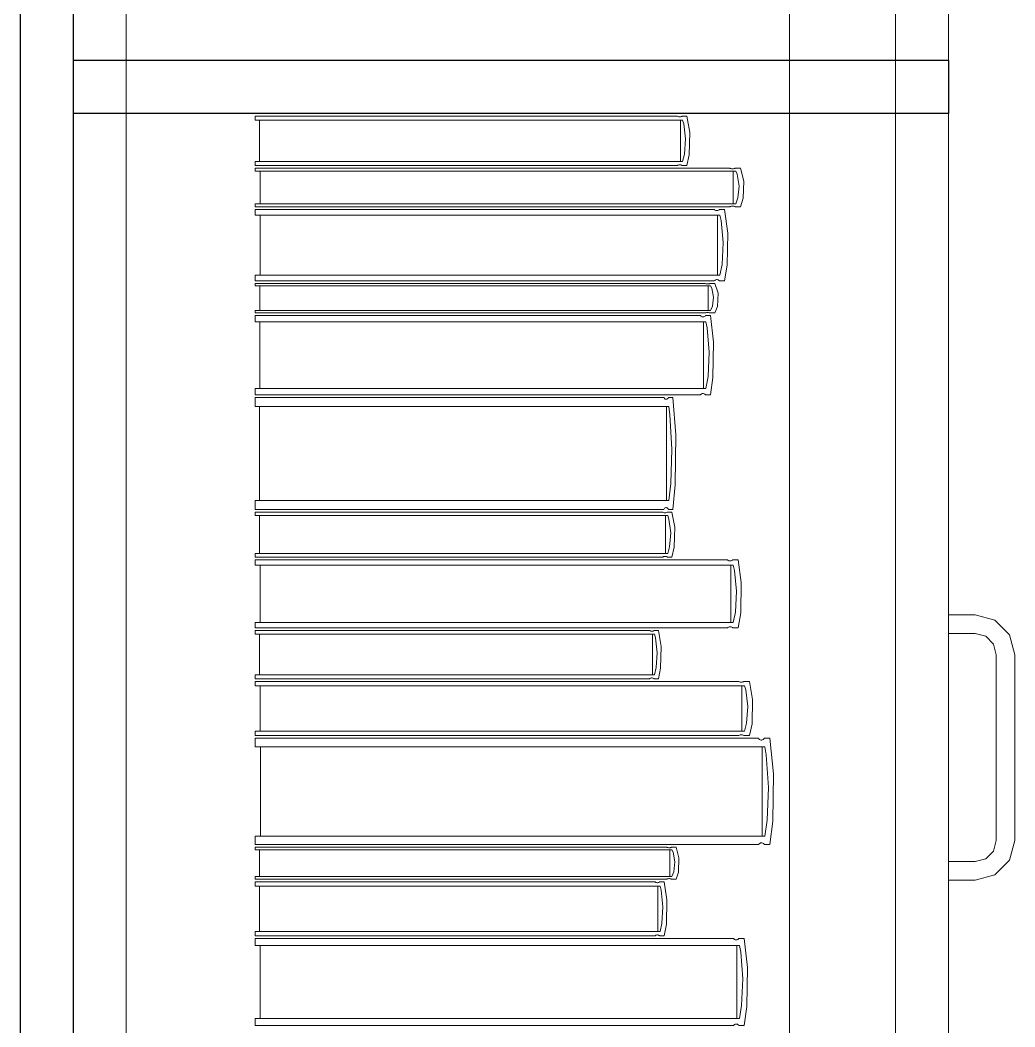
# Model space of a CAD drawing. Header units: inches. Extents: x -19 to 5698, y -728 to 92.
# Drawn here: x 110.5632 to 110.9382, y 11.0282 to 11.4076 of the extents above; entities that cross this region are included whole.
import ezdxf

# ---------------------------------------------------------------- set-up
doc = ezdxf.new("R2010")
doc.units = ezdxf.units.IN
doc.header["$MEASUREMENT"] = 0
doc.set_wipeout_variables(frame=1)
doc.linetypes.add('Wipeout_Contour', pattern=[1, 0, -1])
doc.layers.add('Interior - Mobiliario', color=7, linetype='Continuous')

msp = doc.modelspace()

# ---------------------------------------------------------------- linework, layer by layer
at = {"layer": 'Interior - Mobiliario', "color": 175, "linetype": 'Continuous', "lineweight": 13}
for p, q in [((110.58316, 12.11244), (110.58316, 10.65244)), ((110.89316, 10.65244), (110.89316, 12.11244)), ((110.65182, 11.36995), (110.81287, 11.36995)), ((110.65344, 11.36995), (110.65344, 11.35428)), ((110.81206, 11.35428), (110.81206, 11.36995)), ((110.81287, 11.36995), (110.81335, 11.36853)), ((110.81335, 11.36853), (110.81403, 11.36281)), ((110.81539, 11.35688), (110.81559, 11.36522)), ((110.81403, 11.36281), (110.81362, 11.35707)), ((110.81287, 11.35428), (110.65182, 11.35428)), ((110.65182, 11.35428), (110.65182, 11.35279)), ((110.81362, 11.35707), (110.81287, 11.35428)), ((110.8145, 11.35279), (110.81539, 11.35688)), ((110.65182, 11.35279), (110.81093, 11.35279)), ((110.83073, 11.35179), (110.65182, 11.35179)), ((110.65182, 11.35179), (110.65182, 11.35063)), ((110.65182, 11.35063), (110.83292, 11.35063)), ((110.65365, 11.35063), (110.65365, 11.33843)), ((110.81093, 11.35279), (110.81106, 11.35289)), ((110.81106, 11.35289), (110.81127, 11.353)), ((110.81127, 11.353), (110.8115, 11.35307)), ((110.8115, 11.35307), (110.81173, 11.3531)), ((110.81173, 11.3531), (110.81197, 11.3531)), ((110.81197, 11.3531), (110.81221, 11.35306)), ((110.81221, 11.35306), (110.81243, 11.35298)), ((110.81243, 11.35298), (110.81264, 11.35286)), ((110.81264, 11.35286), (110.81273, 11.35279)), ((110.81273, 11.35279), (110.8145, 11.35279)), ((110.83083, 11.35173), (110.83073, 11.35179)), ((110.83106, 11.35165), (110.83083, 11.35173)), ((110.83132, 11.35158), (110.83106, 11.35165)), ((110.83158, 11.35155), (110.83132, 11.35158)), ((110.83185, 11.35155), (110.83158, 11.35155)), ((110.83212, 11.35157), (110.83185, 11.35155)), ((110.832, 11.33843), (110.832, 11.35063)), ((110.83237, 11.35163), (110.83212, 11.35157)), ((110.83261, 11.35171), (110.83237, 11.35163)), ((110.83276, 11.35179), (110.83261, 11.35171)), ((110.83475, 11.35179), (110.83276, 11.35179)), ((110.83292, 11.35063), (110.83346, 11.34953)), ((110.83597, 11.34695), (110.83475, 11.35179)), ((110.83346, 11.34953), (110.83422, 11.34508)), ((110.83575, 11.34046), (110.83597, 11.34695)), ((110.83422, 11.34508), (110.83376, 11.34061)), ((110.83292, 11.33843), (110.65182, 11.33843)), ((110.65182, 11.33843), (110.65182, 11.33727)), ((110.83376, 11.34061), (110.83292, 11.33843)), ((110.83475, 11.33727), (110.83575, 11.34046)), ((110.65182, 11.33727), (110.83073, 11.33727)), ((110.82485, 11.33627), (110.65182, 11.33627)), ((110.65182, 11.33627), (110.65182, 11.33412)), ((110.82495, 11.33617), (110.82485, 11.33627)), ((110.82518, 11.336), (110.82495, 11.33617)), ((110.82542, 11.33589), (110.82518, 11.336)), ((110.82567, 11.33583), (110.82542, 11.33589)), ((110.82593, 11.33582), (110.82567, 11.33583)), ((110.82619, 11.33587), (110.82593, 11.33582)), ((110.82644, 11.33597), (110.82619, 11.33587)), ((110.82667, 11.33613), (110.82644, 11.33597)), ((110.82681, 11.33627), (110.82667, 11.33613)), ((110.82874, 11.33627), (110.82681, 11.33627)), ((110.82992, 11.32729), (110.82874, 11.33627)), ((110.83073, 11.33727), (110.83088, 11.33735)), ((110.83088, 11.33735), (110.83112, 11.33743)), ((110.83112, 11.33743), (110.83137, 11.33749)), ((110.83137, 11.33749), (110.83164, 11.33751)), ((110.83164, 11.33751), (110.83191, 11.33751)), ((110.83191, 11.33751), (110.83217, 11.33748)), ((110.83217, 11.33748), (110.83243, 11.33742)), ((110.83243, 11.33742), (110.83266, 11.33733)), ((110.83266, 11.33733), (110.83276, 11.33727)), ((110.83276, 11.33727), (110.83475, 11.33727)), ((110.65182, 11.33412), (110.82697, 11.33412)), ((110.82608, 11.33412), (110.65359, 11.33412)), ((110.65359, 11.33412), (110.65359, 11.3115)), ((110.82608, 11.3115), (110.82608, 11.33412)), ((110.82697, 11.33412), (110.82749, 11.33207)), ((110.82749, 11.33207), (110.82823, 11.32382)), ((110.8297, 11.31525), (110.82992, 11.32729)), ((110.82823, 11.32382), (110.82778, 11.31553)), ((110.82778, 11.31553), (110.82697, 11.3115)), ((110.82874, 11.30934), (110.8297, 11.31525)), ((110.82697, 11.3115), (110.65182, 11.3115)), ((110.65182, 11.3115), (110.65182, 11.30934)), ((110.65182, 11.30934), (110.82485, 11.30934)), ((110.82129, 11.30834), (110.65182, 11.30834)), ((110.65182, 11.30834), (110.65182, 11.30745)), ((110.65359, 11.3115), (110.82608, 11.3115)), ((110.82138, 11.3083), (110.82129, 11.30834)), ((110.8216, 11.30823), (110.82138, 11.3083)), ((110.82184, 11.30819), (110.8216, 11.30823)), ((110.82209, 11.30816), (110.82184, 11.30819)), ((110.82234, 11.30816), (110.82209, 11.30816)), ((110.8226, 11.30818), (110.82234, 11.30816)), ((110.82284, 11.30822), (110.8226, 11.30818)), ((110.82306, 11.30828), (110.82284, 11.30822)), ((110.8232, 11.30834), (110.82306, 11.30828)), ((110.82509, 11.30834), (110.8232, 11.30834)), ((110.82485, 11.30934), (110.825, 11.30949)), ((110.825, 11.30949), (110.82523, 11.30964)), ((110.82625, 11.30464), (110.82509, 11.30834)), ((110.82523, 11.30964), (110.82547, 11.30974)), ((110.82547, 11.30974), (110.82573, 11.30979)), ((110.82573, 11.30979), (110.82599, 11.30979)), ((110.82599, 11.30979), (110.82625, 11.30973)), ((110.82625, 11.30973), (110.82649, 11.30961)), ((110.82649, 11.30961), (110.82672, 11.30945)), ((110.82672, 11.30945), (110.82681, 11.30934)), ((110.82681, 11.30934), (110.82874, 11.30934)), ((110.65182, 11.30745), (110.82336, 11.30745)), ((110.65355, 11.30745), (110.65355, 11.29812)), ((110.82249, 11.29812), (110.82249, 11.30745)), ((110.82336, 11.30745), (110.82387, 11.30661)), ((110.82387, 11.30661), (110.82459, 11.3032)), ((110.82604, 11.29967), (110.82625, 11.30464)), ((110.82459, 11.3032), (110.82415, 11.29978)), ((110.82336, 11.29812), (110.65182, 11.29812)), ((110.65182, 11.29812), (110.65182, 11.29723)), ((110.65182, 11.29723), (110.82129, 11.29723)), ((110.82129, 11.29723), (110.82143, 11.29729)), ((110.82143, 11.29729), (110.82165, 11.29735)), ((110.82165, 11.29735), (110.82189, 11.29739)), ((110.82189, 11.29739), (110.82215, 11.29741)), ((110.82215, 11.29741), (110.8224, 11.29741)), ((110.8224, 11.29741), (110.82265, 11.29739)), ((110.82265, 11.29739), (110.82289, 11.29734)), ((110.82289, 11.29734), (110.82311, 11.29727)), ((110.82311, 11.29727), (110.8232, 11.29723)), ((110.8232, 11.29723), (110.82509, 11.29723)), ((110.82415, 11.29978), (110.82336, 11.29812)), ((110.82509, 11.29723), (110.82604, 11.29967)), ((110.81965, 11.29623), (110.65182, 11.29623)), ((110.65182, 11.29623), (110.65182, 11.29384)), ((110.65182, 11.29384), (110.8217, 11.29384)), ((110.65353, 11.29384), (110.65353, 11.26878)), ((110.81974, 11.29611), (110.81965, 11.29623)), ((110.81996, 11.29593), (110.81974, 11.29611)), ((110.8202, 11.29581), (110.81996, 11.29593)), ((110.82044, 11.29574), (110.8202, 11.29581)), ((110.8207, 11.29573), (110.82044, 11.29574)), ((110.82095, 11.29578), (110.8207, 11.29573)), ((110.82084, 11.26878), (110.82084, 11.29384)), ((110.82119, 11.2959), (110.82095, 11.29578)), ((110.82141, 11.29607), (110.82119, 11.2959)), ((110.82155, 11.29623), (110.82141, 11.29607)), ((110.82341, 11.29623), (110.82155, 11.29623)), ((110.8217, 11.29384), (110.82221, 11.29158)), ((110.82457, 11.28628), (110.82341, 11.29623)), ((110.82221, 11.29158), (110.82292, 11.28243)), ((110.82435, 11.27294), (110.82457, 11.28628)), ((110.82292, 11.28243), (110.82249, 11.27325)), ((110.82249, 11.27325), (110.8217, 11.26878)), ((110.82341, 11.26639), (110.82435, 11.27294)), ((110.8217, 11.26878), (110.65182, 11.26878)), ((110.65182, 11.26878), (110.65182, 11.26639)), ((110.65182, 11.26639), (110.81965, 11.26639)), ((110.81965, 11.26639), (110.81979, 11.26655)), ((110.81979, 11.26655), (110.82001, 11.26672)), ((110.82001, 11.26672), (110.82025, 11.26684)), ((110.82025, 11.26684), (110.8205, 11.26689)), ((110.8205, 11.26689), (110.82075, 11.26689)), ((110.82075, 11.26689), (110.821, 11.26682)), ((110.821, 11.26682), (110.82124, 11.26669)), ((110.82124, 11.26669), (110.82145, 11.26651)), ((110.82145, 11.26651), (110.82155, 11.26639)), ((110.82155, 11.26639), (110.82341, 11.26639)), ((110.8058, 11.26539), (110.65182, 11.26539)), ((110.65182, 11.26539), (110.65182, 11.26202)), ((110.80589, 11.26523), (110.8058, 11.26539)), ((110.80609, 11.26497), (110.80589, 11.26523)), ((110.8063, 11.2648), (110.80609, 11.26497)), ((110.80653, 11.2647), (110.8063, 11.2648)), ((110.80676, 11.26469), (110.80653, 11.2647)), ((110.80699, 11.26477), (110.80676, 11.26469)), ((110.80721, 11.26493), (110.80699, 11.26477)), ((110.80741, 11.26517), (110.80721, 11.26493)), ((110.80754, 11.26539), (110.80741, 11.26517)), ((110.80926, 11.26539), (110.80754, 11.26539)), ((110.81031, 11.25132), (110.80926, 11.26539)), ((110.65182, 11.26202), (110.80768, 11.26202)), ((110.65339, 11.26202), (110.65339, 11.22658)), ((110.80689, 11.22658), (110.80689, 11.26202)), ((110.80768, 11.26202), (110.80815, 11.25882)), ((110.80815, 11.25882), (110.80881, 11.24588)), ((110.81012, 11.23245), (110.81031, 11.25132)), ((110.80881, 11.24588), (110.80841, 11.2329)), ((110.80841, 11.2329), (110.80768, 11.22658)), ((110.80926, 11.2232), (110.81012, 11.23245)), ((110.80768, 11.22658), (110.65182, 11.22658)), ((110.65182, 11.22658), (110.65182, 11.2232)), ((110.65182, 11.2232), (110.8058, 11.2232)), ((110.80542, 11.2222), (110.65182, 11.2222)), ((110.65182, 11.2222), (110.65182, 11.22084)), ((110.65182, 11.22084), (110.8073, 11.22084)), ((110.65339, 11.22084), (110.65339, 11.20658)), ((110.80551, 11.22213), (110.80542, 11.2222)), ((110.80571, 11.22203), (110.80551, 11.22213)), ((110.80592, 11.22196), (110.80571, 11.22203)), ((110.8058, 11.2232), (110.80593, 11.22343)), ((110.80615, 11.22192), (110.80592, 11.22196)), ((110.80593, 11.22343), (110.80613, 11.22367)), ((110.80613, 11.22367), (110.80635, 11.22383)), ((110.80638, 11.22192), (110.80615, 11.22192)), ((110.80635, 11.22383), (110.80658, 11.22391)), ((110.80661, 11.22195), (110.80638, 11.22192)), ((110.80651, 11.20658), (110.80651, 11.22084)), ((110.80658, 11.22391), (110.80681, 11.2239)), ((110.80683, 11.22201), (110.80661, 11.22195)), ((110.80681, 11.2239), (110.80704, 11.2238)), ((110.80703, 11.22211), (110.80683, 11.22201)), ((110.80716, 11.2222), (110.80703, 11.22211)), ((110.80704, 11.2238), (110.80726, 11.22362)), ((110.80887, 11.2222), (110.80716, 11.2222)), ((110.80726, 11.22362), (110.80746, 11.22336)), ((110.8073, 11.22084), (110.80776, 11.21955)), ((110.80746, 11.22336), (110.80754, 11.2232)), ((110.80754, 11.2232), (110.80926, 11.2232)), ((110.80992, 11.21654), (110.80887, 11.2222)), ((110.80776, 11.21955), (110.80842, 11.21435)), ((110.80842, 11.21435), (110.80802, 11.20912)), ((110.80973, 11.20894), (110.80992, 11.21654)), ((110.8073, 11.20658), (110.65182, 11.20658)), ((110.65182, 11.20658), (110.65182, 11.20522)), ((110.80575, 11.20541), (110.80597, 11.20547)), ((110.80597, 11.20547), (110.8062, 11.2055)), ((110.8062, 11.2055), (110.80643, 11.2055)), ((110.80643, 11.2055), (110.80666, 11.20546)), ((110.80666, 11.20546), (110.80688, 11.20539)), ((110.80802, 11.20912), (110.8073, 11.20658)), ((110.80887, 11.20522), (110.80973, 11.20894)), ((110.65182, 11.20522), (110.80542, 11.20522)), ((110.82981, 11.20422), (110.65182, 11.20422)), ((110.65182, 11.20422), (110.65182, 11.20217)), ((110.65182, 11.20217), (110.83198, 11.20217)), ((110.65364, 11.20217), (110.65364, 11.18062)), ((110.80542, 11.20522), (110.80555, 11.20531)), ((110.80555, 11.20531), (110.80575, 11.20541)), ((110.80688, 11.20539), (110.80708, 11.20529)), ((110.80708, 11.20529), (110.80716, 11.20522)), ((110.80716, 11.20522), (110.80887, 11.20522)), ((110.82991, 11.20412), (110.82981, 11.20422)), ((110.83014, 11.20396), (110.82991, 11.20412)), ((110.83039, 11.20386), (110.83014, 11.20396)), ((110.83065, 11.2038), (110.83039, 11.20386)), ((110.83092, 11.20379), (110.83065, 11.2038)), ((110.83119, 11.20384), (110.83092, 11.20379)), ((110.83107, 11.18062), (110.83107, 11.20217)), ((110.83144, 11.20394), (110.83119, 11.20384)), ((110.83168, 11.20408), (110.83144, 11.20394)), ((110.83183, 11.20422), (110.83168, 11.20408)), ((110.8338, 11.20422), (110.83183, 11.20422)), ((110.83198, 11.20217), (110.83252, 11.20022)), ((110.83503, 11.19566), (110.8338, 11.20422)), ((110.83252, 11.20022), (110.83328, 11.19236)), ((110.8348, 11.18419), (110.83503, 11.19566)), ((110.83328, 11.19236), (110.83282, 11.18446)), ((110.83282, 11.18446), (110.83198, 11.18062)), ((110.8338, 11.17857), (110.8348, 11.18419)), ((110.92316, 11.18344), (110.91316, 11.18344)), ((110.91316, 11.18344), (110.91316, 11.17644)), ((110.93066, 11.18143), (110.92316, 11.18344)), ((110.83198, 11.18062), (110.65182, 11.18062)), ((110.65182, 11.18062), (110.65182, 11.17857)), ((110.83019, 11.17885), (110.83045, 11.17895)), ((110.83045, 11.17895), (110.83071, 11.17899)), ((110.83071, 11.17899), (110.83098, 11.17899)), ((110.83098, 11.17899), (110.83124, 11.17893)), ((110.83124, 11.17893), (110.83149, 11.17882)), ((110.93615, 11.17594), (110.93066, 11.18143)), ((110.65182, 11.17857), (110.82981, 11.17857)), ((110.80043, 11.17757), (110.65182, 11.17757)), ((110.65182, 11.17757), (110.65182, 11.17611)), ((110.65182, 11.17611), (110.80225, 11.17611)), ((110.65334, 11.17611), (110.65334, 11.16083)), ((110.80052, 11.1775), (110.80043, 11.17757)), ((110.80071, 11.17738), (110.80052, 11.1775)), ((110.80092, 11.17731), (110.80071, 11.17738)), ((110.80114, 11.17727), (110.80092, 11.17731)), ((110.80136, 11.17726), (110.80114, 11.17727)), ((110.80158, 11.1773), (110.80136, 11.17726)), ((110.80149, 11.16083), (110.80149, 11.17611)), ((110.8018, 11.17736), (110.80158, 11.1773)), ((110.80199, 11.17747), (110.8018, 11.17736)), ((110.80212, 11.17757), (110.80199, 11.17747)), ((110.80377, 11.17757), (110.80212, 11.17757)), ((110.80225, 11.17611), (110.8027, 11.17473)), ((110.80479, 11.1715), (110.80377, 11.17757)), ((110.82981, 11.17857), (110.82996, 11.1787)), ((110.82996, 11.1787), (110.83019, 11.17885)), ((110.83149, 11.17882), (110.83172, 11.17867)), ((110.83172, 11.17867), (110.83183, 11.17857)), ((110.83183, 11.17857), (110.8338, 11.17857)), ((110.91316, 11.17644), (110.92316, 11.17644)), ((110.92316, 11.17644), (110.92716, 11.17537)), ((110.92716, 11.17537), (110.93009, 11.17244)), ((110.93816, 11.16844), (110.93615, 11.17594)), ((110.8027, 11.17473), (110.80333, 11.16915)), ((110.8046, 11.16336), (110.80479, 11.1715)), ((110.93009, 11.17244), (110.93116, 11.16844)), ((110.80333, 11.16915), (110.80295, 11.16355)), ((110.93116, 11.16844), (110.93116, 11.09844)), ((110.93816, 11.09844), (110.93816, 11.16844)), ((110.80225, 11.16083), (110.65182, 11.16083)), ((110.65182, 11.16083), (110.65182, 11.15937)), ((110.80295, 11.16355), (110.80225, 11.16083)), ((110.80377, 11.15937), (110.8046, 11.16336)), ((110.65182, 11.15937), (110.80043, 11.15937)), ((110.83397, 11.15837), (110.65182, 11.15837)), ((110.65182, 11.15837), (110.65182, 11.15674)), ((110.65182, 11.15674), (110.83619, 11.15674)), ((110.65368, 11.15674), (110.65368, 11.13956)), ((110.80043, 11.15937), (110.80056, 11.15947)), ((110.80056, 11.15947), (110.80076, 11.15957)), ((110.80076, 11.15957), (110.80097, 11.15964)), ((110.80097, 11.15964), (110.80119, 11.15968)), ((110.80119, 11.15968), (110.80141, 11.15967)), ((110.80141, 11.15967), (110.80163, 11.15963)), ((110.80163, 11.15963), (110.80184, 11.15955)), ((110.80184, 11.15955), (110.80203, 11.15944)), ((110.80203, 11.15944), (110.80212, 11.15937)), ((110.80212, 11.15937), (110.80377, 11.15937)), ((110.83407, 11.15829), (110.83397, 11.15837)), ((110.83431, 11.15817), (110.83407, 11.15829)), ((110.83456, 11.15808), (110.83431, 11.15817)), ((110.83483, 11.15804), (110.83456, 11.15808)), ((110.83511, 11.15803), (110.83483, 11.15804)), ((110.83538, 11.15807), (110.83511, 11.15803)), ((110.83526, 11.13956), (110.83526, 11.15674)), ((110.83564, 11.15815), (110.83538, 11.15807)), ((110.83588, 11.15826), (110.83564, 11.15815)), ((110.83603, 11.15837), (110.83588, 11.15826)), ((110.83806, 11.15837), (110.83603, 11.15837)), ((110.83619, 11.15674), (110.83675, 11.15519)), ((110.83931, 11.15155), (110.83806, 11.15837)), ((110.83675, 11.15519), (110.83752, 11.14892)), ((110.83752, 11.14892), (110.83705, 11.14262)), ((110.83908, 11.14241), (110.83931, 11.15155)), ((110.83705, 11.14262), (110.83619, 11.13956)), ((110.83806, 11.13792), (110.83908, 11.14241)), ((110.83619, 11.13956), (110.65182, 11.13956)), ((110.65182, 11.13956), (110.65182, 11.13792)), ((110.65182, 11.13792), (110.83397, 11.13792)), ((110.83397, 11.13792), (110.83412, 11.13803)), ((110.83412, 11.13803), (110.83436, 11.13815)), ((110.83436, 11.13815), (110.83462, 11.13823)), ((110.83462, 11.13823), (110.83489, 11.13826)), ((110.83489, 11.13826), (110.83517, 11.13826)), ((110.83517, 11.13826), (110.83544, 11.13821)), ((110.83544, 11.13821), (110.83569, 11.13813)), ((110.83569, 11.13813), (110.83593, 11.138)), ((110.83593, 11.138), (110.83603, 11.13792)), ((110.83603, 11.13792), (110.83806, 11.13792)), ((110.84157, 11.13692), (110.65182, 11.13692)), ((110.65182, 11.13692), (110.65182, 11.13372)), ((110.65182, 11.13372), (110.84389, 11.13372)), ((110.65376, 11.13372), (110.65376, 11.10007)), ((110.84168, 11.13677), (110.84157, 11.13692)), ((110.84192, 11.13652), (110.84168, 11.13677)), ((110.84219, 11.13635), (110.84192, 11.13652)), ((110.84247, 11.13626), (110.84219, 11.13635)), ((110.84275, 11.13625), (110.84247, 11.13626)), ((110.84304, 11.13633), (110.84275, 11.13625)), ((110.84292, 11.10007), (110.84292, 11.13372)), ((110.84331, 11.13648), (110.84304, 11.13633)), ((110.84356, 11.13671), (110.84331, 11.13648)), ((110.84372, 11.13692), (110.84356, 11.13671)), ((110.84583, 11.13692), (110.84372, 11.13692)), ((110.84389, 11.13372), (110.84446, 11.13068)), ((110.84713, 11.12357), (110.84583, 11.13692)), ((110.84446, 11.13068), (110.84527, 11.1184)), ((110.84689, 11.10565), (110.84713, 11.12357)), ((110.84527, 11.1184), (110.84478, 11.10607)), ((110.84478, 11.10607), (110.84389, 11.10007)), ((110.84583, 11.09687), (110.84689, 11.10565)), ((110.84389, 11.10007), (110.65182, 11.10007)), ((110.65182, 11.10007), (110.65182, 11.09687)), ((110.65182, 11.09687), (110.84157, 11.09687)), ((110.80696, 11.09587), (110.65182, 11.09587)), ((110.65182, 11.09587), (110.65182, 11.09491)), ((110.80705, 11.09582), (110.80696, 11.09587)), ((110.80725, 11.09575), (110.80705, 11.09582)), ((110.80747, 11.0957), (110.80725, 11.09575)), ((110.8077, 11.09567), (110.80747, 11.0957)), ((110.80793, 11.09567), (110.8077, 11.09567)), ((110.80816, 11.09569), (110.80793, 11.09567)), ((110.80838, 11.09574), (110.80816, 11.09569)), ((110.80859, 11.0958), (110.80838, 11.09574)), ((110.80872, 11.09587), (110.80859, 11.0958)), ((110.81044, 11.09587), (110.80872, 11.09587)), ((110.81151, 11.09185), (110.81044, 11.09587)), ((110.84157, 11.09687), (110.84173, 11.09708)), ((110.84173, 11.09708), (110.84198, 11.09731)), ((110.84198, 11.09731), (110.84225, 11.09747)), ((110.84225, 11.09747), (110.84253, 11.09754)), ((110.84253, 11.09754), (110.84282, 11.09753)), ((110.84282, 11.09753), (110.8431, 11.09744)), ((110.8431, 11.09744), (110.84336, 11.09727)), ((110.84336, 11.09727), (110.84361, 11.09702)), ((110.84361, 11.09702), (110.84372, 11.09687)), ((110.84372, 11.09687), (110.84583, 11.09687)), ((110.93116, 11.09844), (110.93009, 11.09444)), ((110.93615, 11.09094), (110.93816, 11.09844)), ((110.65182, 11.09491), (110.80886, 11.09491)), ((110.6534, 11.09491), (110.6534, 11.08479)), ((110.80806, 11.08479), (110.80806, 11.09491)), ((110.80886, 11.09491), (110.80933, 11.09399)), ((110.80933, 11.09399), (110.80999, 11.0903)), ((110.81131, 11.08647), (110.81151, 11.09185)), ((110.93009, 11.09444), (110.92716, 11.09151)), ((110.80999, 11.0903), (110.80959, 11.0866)), ((110.91316, 11.09044), (110.91316, 11.08344)), ((110.92316, 11.09044), (110.91316, 11.09044)), ((110.92716, 11.09151), (110.92316, 11.09044)), ((110.93066, 11.08545), (110.93615, 11.09094)), ((110.80886, 11.08479), (110.65182, 11.08479)), ((110.65182, 11.08479), (110.65182, 11.08383)), ((110.8073, 11.08396), (110.80752, 11.08401)), ((110.80752, 11.08401), (110.80775, 11.08403)), ((110.80775, 11.08403), (110.80798, 11.08403)), ((110.80798, 11.08403), (110.80821, 11.084)), ((110.80959, 11.0866), (110.80886, 11.08479)), ((110.81044, 11.08383), (110.81131, 11.08647)), ((110.92316, 11.08344), (110.93066, 11.08545)), ((110.65182, 11.08383), (110.80696, 11.08383)), ((110.80255, 11.08283), (110.65182, 11.08283)), ((110.65182, 11.08283), (110.65182, 11.0812)), ((110.65182, 11.0812), (110.80439, 11.0812)), ((110.65336, 11.0812), (110.65336, 11.06408)), ((110.80263, 11.08275), (110.80255, 11.08283)), ((110.80283, 11.08263), (110.80263, 11.08275)), ((110.80304, 11.08254), (110.80283, 11.08263)), ((110.80326, 11.08249), (110.80304, 11.08254)), ((110.80349, 11.08249), (110.80326, 11.08249)), ((110.80371, 11.08253), (110.80349, 11.08249)), ((110.80362, 11.06408), (110.80362, 11.0812)), ((110.80393, 11.0826), (110.80371, 11.08253)), ((110.80413, 11.08272), (110.80393, 11.0826)), ((110.80426, 11.08283), (110.80413, 11.08272)), ((110.80593, 11.08283), (110.80426, 11.08283)), ((110.80439, 11.0812), (110.80485, 11.07965)), ((110.80697, 11.07603), (110.80593, 11.08283)), ((110.80696, 11.08383), (110.80709, 11.0839)), ((110.80709, 11.0839), (110.8073, 11.08396)), ((110.80821, 11.084), (110.80843, 11.08395)), ((110.80843, 11.08395), (110.80863, 11.08388)), ((110.80863, 11.08388), (110.80872, 11.08383)), ((110.80872, 11.08383), (110.81044, 11.08383)), ((110.91316, 11.08344), (110.92316, 11.08344)), ((110.80485, 11.07965), (110.80549, 11.07341)), ((110.80549, 11.07341), (110.8051, 11.06713)), ((110.80677, 11.06692), (110.80697, 11.07603)), ((110.8051, 11.06713), (110.80439, 11.06408)), ((110.80593, 11.06245), (110.80677, 11.06692)), ((110.80439, 11.06408), (110.65182, 11.06408)), ((110.65182, 11.06408), (110.65182, 11.06245)), ((110.65182, 11.06245), (110.80255, 11.06245)), ((110.83211, 11.06145), (110.65182, 11.06145)), ((110.65182, 11.06145), (110.65182, 11.05883)), ((110.80255, 11.06245), (110.80267, 11.06256)), ((110.80267, 11.06256), (110.80287, 11.06268)), ((110.80287, 11.06268), (110.80309, 11.06276)), ((110.80309, 11.06276), (110.80331, 11.06279)), ((110.80331, 11.06279), (110.80354, 11.06279)), ((110.80354, 11.06279), (110.80376, 11.06274)), ((110.80376, 11.06274), (110.80397, 11.06265)), ((110.80397, 11.06265), (110.80417, 11.06253)), ((110.80417, 11.06253), (110.80426, 11.06245)), ((110.80426, 11.06245), (110.80593, 11.06245)), ((110.83221, 11.06132), (110.83211, 11.06145)), ((110.83245, 11.06113), (110.83221, 11.06132)), ((110.834, 11.06128), (110.83376, 11.06109)), ((110.83415, 11.06145), (110.834, 11.06128)), ((110.83616, 11.06145), (110.83415, 11.06145)), ((110.8374, 11.05051), (110.83616, 11.06145)), ((110.65182, 11.05883), (110.83431, 11.05883)), ((110.65366, 11.05883), (110.65366, 11.03128)), ((110.8327, 11.06099), (110.83245, 11.06113)), ((110.83297, 11.06091), (110.8327, 11.06099)), ((110.83324, 11.0609), (110.83297, 11.06091)), ((110.83351, 11.06096), (110.83324, 11.0609)), ((110.83339, 11.03128), (110.83339, 11.05883)), ((110.83376, 11.06109), (110.83351, 11.06096)), ((110.83431, 11.05883), (110.83486, 11.05634)), ((110.83486, 11.05634), (110.83563, 11.04628)), ((110.83717, 11.03585), (110.8374, 11.05051)), ((110.83563, 11.04628), (110.83516, 11.03619)), ((110.83516, 11.03619), (110.83431, 11.03128)), ((110.83616, 11.02865), (110.83717, 11.03585)), ((110.83431, 11.03128), (110.65182, 11.03128)), ((110.65182, 11.03128), (110.65182, 11.02865)), ((110.65182, 11.02865), (110.83211, 11.02865)), ((110.83211, 11.02865), (110.83226, 11.02883)), ((110.83226, 11.02883), (110.8325, 11.02902)), ((110.8325, 11.02902), (110.83276, 11.02914)), ((110.83276, 11.02914), (110.83303, 11.0292)), ((110.83303, 11.0292), (110.8333, 11.02919)), ((110.8333, 11.02919), (110.83356, 11.02912)), ((110.83356, 11.02912), (110.83382, 11.02898)), ((110.83382, 11.02898), (110.83405, 11.02878)), ((110.83405, 11.02878), (110.83415, 11.02865)), ((110.83415, 11.02865), (110.83616, 11.02865))]:
    msp.add_line(p, q, dxfattribs=at)

# ---------------------------------------------------------------- next in the draw order: wipeouts: each hides what was drawn before it
at = {"color": 254, "linetype": 'Wipeout_Contour', "lineweight": 0, "ltscale": 3289.544376}
msp.add_wipeout([(110.91316, 11.37244), (110.91316, 11.39244), (110.58316, 11.39244), (110.58316, 11.37244)], dxfattribs=at).dxf.layer = 'Interior - Mobiliario'

# ---------------------------------------------------------------- next in the draw order: linework, layer by layer
at = {"layer": 'Interior - Mobiliario', "color": 175, "linetype": 'Continuous', "lineweight": 13}
for p, q in [((110.91316, 12.13244), (110.91316, 10.63244)), ((110.89316, 10.65244), (110.89316, 12.11244)), ((110.89316, 10.65244), (110.89316, 12.11244)), ((110.91316, 10.65244), (110.91316, 12.11244)), ((110.91316, 10.65244), (110.91316, 12.11244)), ((110.60316, 10.67244), (110.60316, 12.09244)), ((110.85316, 12.09244), (110.85316, 10.67244)), ((110.89316, 10.67244), (110.89316, 12.09244)), ((110.89316, 11.39244), (110.89316, 11.75144)), ((110.91316, 11.39244), (110.91316, 11.75144)), ((110.58316, 11.39244), (110.58316, 11.37244)), ((110.91316, 11.39244), (110.58316, 11.39244)), ((110.91316, 11.39244), (110.89316, 11.39244)), ((110.91316, 11.37244), (110.91316, 11.39244)), ((110.91316, 11.37244), (110.91316, 11.39244)), ((110.58316, 11.37244), (110.91316, 11.37244)), ((110.89316, 11.37244), (110.89316, 11.01344)), ((110.91316, 11.37244), (110.89316, 11.37244)), ((110.91316, 11.37244), (110.91316, 11.01344)), ((110.81093, 11.37144), (110.65182, 11.37144)), ((110.65182, 11.37144), (110.65182, 11.36995)), ((110.81102, 11.37137), (110.81093, 11.37144)), ((110.81122, 11.37125), (110.81102, 11.37137)), ((110.81145, 11.37117), (110.81122, 11.37125)), ((110.81168, 11.37113), (110.81145, 11.37117)), ((110.81192, 11.37113), (110.81168, 11.37113)), ((110.81216, 11.37116), (110.81192, 11.37113)), ((110.81239, 11.37123), (110.81216, 11.37116)), ((110.8126, 11.37134), (110.81239, 11.37123)), ((110.81273, 11.37144), (110.8126, 11.37134)), ((110.8145, 11.37144), (110.81273, 11.37144)), ((110.81559, 11.36522), (110.8145, 11.37144))]:
    msp.add_line(p, q, dxfattribs=at)
at = {"layer": 'Interior - Mobiliario', "color": 175, "linetype": 'Continuous', "lineweight": 30}
for p, q in [((110.91316, 11.39244), (110.58316, 11.39244)), ((110.58316, 11.39244), (110.58316, 11.37244)), ((110.91316, 11.39244), (110.91316, 11.37244)), ((110.91316, 11.37244), (110.58316, 11.37244))]:
    msp.add_line(p, q, dxfattribs=at)

# ---------------------------------------------------------------- next in the draw order: wipeouts: each hides what was drawn before it
at = {"color": 254, "linetype": 'Wipeout_Contour', "lineweight": 0, "ltscale": 3288.84572}
msp.add_wipeout([(110.58316, 10.65244), (110.58316, 12.11244), (110.56316, 12.11244), (110.56316, 10.65244)], dxfattribs=at).dxf.layer = 'Interior - Mobiliario'

# ---------------------------------------------------------------- next in the draw order: linework, layer by layer
at = {"layer": 'Interior - Mobiliario', "color": 175, "linetype": 'Continuous', "lineweight": 13}
for p, q in [((110.56316, 10.63244), (110.56316, 12.13244)), ((110.56316, 12.11244), (110.56316, 10.65244)), ((110.56316, 12.11244), (110.56316, 10.65244)), ((110.58316, 10.65244), (110.58316, 12.11244)), ((110.58316, 12.11244), (110.58316, 10.65244)), ((110.58316, 12.11244), (110.58316, 10.65244)), ((110.58316, 12.11244), (110.58316, 10.65244)), ((110.56316, 12.09244), (110.56316, 10.67244)), ((110.58316, 11.39244), (110.58316, 11.37244)), ((110.91316, 11.39244), (110.58316, 11.39244)), ((110.58316, 11.37244), (110.91316, 11.37244))]:
    msp.add_line(p, q, dxfattribs=at)
at = {"layer": 'Interior - Mobiliario', "color": 175, "linetype": 'Continuous', "lineweight": 30}
for p, q in [((110.56316, 12.11244), (110.56316, 10.65244)), ((110.58316, 12.11244), (110.58316, 10.65244))]:
    msp.add_line(p, q, dxfattribs=at)

# ---------------------------------------------------------------- next in the draw order: wipeouts: each hides what was drawn before it
at = {"color": 254, "linetype": 'Wipeout_Contour', "lineweight": 0, "ltscale": 3288.765728}
msp.add_wipeout([(110.54316, 10.65244), (110.56316, 10.65244), (110.56316, 12.11244), (110.54316, 12.11244)], dxfattribs=at).dxf.layer = 'Interior - Mobiliario'

# ---------------------------------------------------------------- next in the draw order: linework, layer by layer
at = {"layer": 'Interior - Mobiliario', "color": 175, "linetype": 'Continuous', "lineweight": 13}
for p, q in [((110.56316, 10.63244), (110.56316, 12.13244)), ((110.56316, 12.11244), (110.56316, 10.65244)), ((110.56316, 12.11244), (110.56316, 10.65244)), ((110.56316, 12.09244), (110.56316, 10.67244))]:
    msp.add_line(p, q, dxfattribs=at)
at = {"layer": 'Interior - Mobiliario', "color": 175, "linetype": 'Continuous', "lineweight": 30}
msp.add_line((110.56316, 12.11244), (110.56316, 10.65244), dxfattribs=at)

doc.saveas('drawing.dxf')
